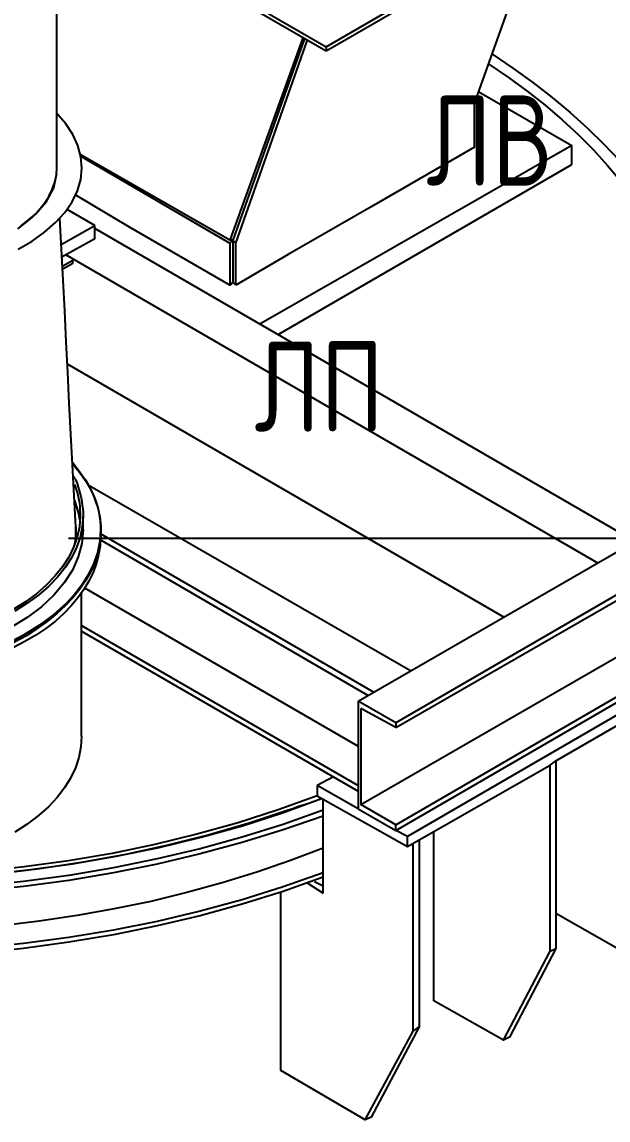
# Model space of a CAD drawing. Header units: metres. Extents: x 20 to 415, y 5 to 292.
# Drawn here: x 224.93 to 231.68, y 136.79 to 149.44 of the extents above; entities that cross this region are included whole.
import ezdxf

# ---------------------------------------------------------------- set-up
doc = ezdxf.new("R2010")
doc.units = ezdxf.units.M
for name, color, linetype in [('ВОЗДУХОВОДЫ', 7, 'Continuous'), ('ОБОЗНАЧЕНИЯ', 7, 'Continuous'), ('ОБОРУДОВАНИЕ', 8, 'Continuous')]:
    doc.layers.add(name, color=color, linetype=linetype)
doc.styles.add('GOST', font='isocpeur.ttf')

msp = doc.modelspace()

# ---------------------------------------------------------------- linework, layer by layer
at = {"layer": 'ВОЗДУХОВОДЫ'}
for points in [[(225.328, 147.767), (225.328, 152.041)], [(224.881, 146.826), (225.042, 146.917), (225.186, 147.019), (225.311, 147.13), (225.42, 147.248), (225.504, 147.371), (225.565, 147.498), (225.602, 147.628), (225.615, 147.758), (225.604, 147.889), (225.57, 148.018), (225.513, 148.145), (225.432, 148.268), (225.328, 148.387)], [(224.876, 147.058), (224.967, 147.126), (225.049, 147.197), (225.121, 147.272), (225.183, 147.35), (225.234, 147.43), (225.275, 147.512), (225.304, 147.596), (225.322, 147.681), (225.328, 147.767)], [(224.917, 147.092), (225.081, 147.227), (225.208, 147.374), (225.292, 147.532), (225.328, 147.7)], [(225.546, 143.626), (225.526, 143.983), (225.507, 144.339), (225.489, 144.694), (225.471, 145.049), (225.454, 145.403), (225.436, 145.758), (225.418, 146.112), (225.4, 146.468), (225.381, 146.823), (225.361, 147.18)], [(225.512, 144.347), (225.592, 144.251), (225.661, 144.152), (225.718, 144.052), (225.765, 143.95), (225.799, 143.846), (225.822, 143.741), (225.834, 143.635), (225.834, 143.527), (225.821, 143.418), (225.797, 143.308), (225.761, 143.203), (225.715, 143.101), (225.658, 143.001), (225.59, 142.903), (225.512, 142.807), (225.424, 142.714), (225.326, 142.624), (225.219, 142.536), (225.102, 142.451), (224.976, 142.369)], [(225.529, 143.928), (225.539, 143.903), (225.547, 143.878), (225.555, 143.853), (225.562, 143.828), (225.569, 143.802), (225.575, 143.777), (225.581, 143.752), (225.586, 143.727), (225.591, 143.702), (225.596, 143.677)], [(225.831, 143.643), (225.827, 143.483), (225.798, 143.326), (225.743, 143.173), (225.664, 143.024), (225.562, 142.88), (225.438, 142.743), (225.293, 142.612), (225.128, 142.489), (224.944, 142.374), (224.741, 142.269)], [(225.546, 143.626), (225.546, 143.606), (225.546, 143.586), (225.545, 143.566), (225.545, 143.546), (225.544, 143.526), (225.542, 143.506), (225.54, 143.486), (225.537, 143.465), (225.533, 143.445), (225.529, 143.425)], [(225.546, 143.442), (225.546, 143.457), (225.546, 143.472), (225.546, 143.487), (225.546, 143.501), (225.546, 143.515), (225.546, 143.529), (225.546, 143.542), (225.546, 143.554), (225.546, 143.566), (225.546, 143.576), (225.546, 143.581), (225.546, 143.586), (225.546, 143.591), (225.546, 143.596), (225.546, 143.601), (225.546, 143.606), (225.546, 143.611), (225.546, 143.616), (225.546, 143.621), (225.546, 143.626)], [(224.976, 142.369), (224.815, 142.283)]]:
    msp.add_lwpolyline(points, dxfattribs=at)
at = {"layer": 'ОБОЗНАЧЕНИЯ'}
msp.add_lwpolyline([(225.462, 143.492), (234.01, 143.492)], dxfattribs=at)
at = {"layer": 'ОБОРУДОВАНИЕ'}
for points in [[(228.429, 149.158), (235.284, 153.13)], [(235.284, 153.063), (228.429, 149.108)], [(225.328, 150.951), (228.429, 149.158)], [(228.429, 149.108), (225.328, 150.901)], [(230.138, 148.001), (230.138, 148.504), (230.859, 150.516)], [(228.161, 149.258), (227.322, 146.928)], [(228.177, 149.242), (227.356, 146.928)], [(227.39, 146.895), (228.211, 149.225)], [(228.429, 149.158), (228.429, 149.108)], [(230.306, 148.957), (230.532, 148.803), (230.748, 148.645), (230.954, 148.482), (231.15, 148.315), (231.335, 148.144), (231.509, 147.968), (231.673, 147.789), (231.826, 147.606), (231.968, 147.42), (232.1, 147.23), (232.219, 147.038), (232.325, 146.844), (232.418, 146.648), (232.499, 146.451), (232.567, 146.252), (232.622, 146.051), (232.665, 145.849), (232.696, 145.646), (232.714, 145.441), (232.72, 145.236)], [(230.34, 149.074), (230.581, 148.911), (230.812, 148.744), (231.033, 148.573), (231.243, 148.398), (231.442, 148.219), (231.63, 148.036), (231.807, 147.849), (231.972, 147.658), (232.125, 147.463), (232.267, 147.264), (232.392, 147.066), (232.504, 146.866), (232.604, 146.663), (232.691, 146.457), (232.766, 146.25), (232.827, 146.04), (232.875, 145.829), (232.91, 145.615), (232.931, 145.401), (232.938, 145.185)], [(230.189, 148.638), (231.262, 148.018)], [(231.262, 148.018), (227.658, 145.956)], [(230.138, 148.001), (228.948, 147.314)], [(231.262, 147.8), (231.262, 148.018)], [(227.356, 146.928), (227.322, 146.928), (225.596, 147.917)], [(225.596, 147.901), (227.322, 146.895), (227.356, 146.928)], [(227.876, 145.839), (231.262, 147.8)], [(227.339, 146.426), (227.322, 146.409), (226.166, 147.079), (225.546, 147.448)], [(228.948, 147.314), (227.993, 146.761)], [(225.764, 147.096), (225.445, 147.28)], [(225.378, 146.878), (225.764, 147.096)], [(225.764, 146.945), (225.764, 147.096)], [(231.982, 143.459), (225.764, 147.063)], [(225.764, 146.945), (225.378, 146.727)], [(227.39, 146.409), (227.39, 146.895), (227.356, 146.928)], [(227.356, 146.928), (227.356, 146.442)], [(227.322, 146.895), (227.322, 146.409)], [(225.512, 146.694), (225.395, 146.627)], [(225.428, 146.761), (231.563, 143.207)], [(225.512, 146.66), (225.512, 146.694)], [(227.993, 146.761), (227.39, 146.409)], [(225.512, 146.66), (225.395, 146.593)], [(227.356, 146.442), (227.339, 146.426)], [(227.373, 146.426), (227.356, 146.442)], [(227.39, 146.409), (227.373, 146.426)], [(225.445, 145.504), (230.474, 142.587)], [(225.512, 144.364), (225.537, 144.329), (225.562, 144.295), (225.587, 144.262), (225.611, 144.229), (225.634, 144.196), (225.656, 144.164), (225.677, 144.131), (225.696, 144.097), (225.714, 144.063), (225.73, 144.029)], [(225.512, 144.213), (225.517, 144.208), (225.521, 144.203), (225.524, 144.198), (225.526, 144.193), (225.529, 144.188), (225.531, 144.183), (225.534, 144.178), (225.537, 144.173), (225.541, 144.168), (225.546, 144.163)], [(225.546, 144.163), (225.56, 144.123), (225.574, 144.082), (225.586, 144.042), (225.597, 144.001), (225.607, 143.96), (225.615, 143.918), (225.621, 143.875), (225.626, 143.832), (225.629, 143.788), (225.63, 143.744)], [(225.529, 144.112), (225.543, 144.077), (225.555, 144.042), (225.566, 144.007), (225.574, 143.971), (225.581, 143.934), (225.587, 143.898), (225.591, 143.86), (225.594, 143.822), (225.595, 143.783), (225.596, 143.744)], [(225.68, 144.112), (229.401, 141.967)], [(225.73, 144.029), (225.749, 143.984), (225.766, 143.94), (225.781, 143.897), (225.794, 143.853), (225.806, 143.811), (225.815, 143.768), (225.822, 143.725), (225.827, 143.682), (225.83, 143.638), (225.831, 143.593)], [(225.596, 143.744), (225.588, 143.624), (225.562, 143.505), (225.521, 143.389), (225.465, 143.274), (225.393, 143.163), (225.306, 143.056), (225.206, 142.952), (225.092, 142.853), (224.965, 142.759), (224.825, 142.671)], [(225.63, 143.744), (225.621, 143.623), (225.596, 143.503), (225.554, 143.385), (225.497, 143.268), (225.424, 143.155), (225.336, 143.045), (225.234, 142.939), (225.117, 142.838), (224.986, 142.743), (224.842, 142.654)], [(225.63, 143.593), (225.63, 143.744)], [(225.63, 143.593), (225.616, 143.433), (225.574, 143.277), (225.506, 143.124), (225.413, 142.977), (225.294, 142.837), (225.152, 142.703), (224.986, 142.579), (224.797, 142.464), (224.587, 142.361), (224.356, 142.269), (224.114, 142.191), (223.862, 142.128), (223.602, 142.081), (223.336, 142.049), (223.067, 142.032), (222.796, 142.031), (222.526, 142.046), (222.259, 142.076), (221.996, 142.122), (221.741, 142.185)], [(225.831, 143.593), (225.822, 143.458), (225.795, 143.326), (225.751, 143.196), (225.69, 143.07), (225.613, 142.948), (225.519, 142.829), (225.41, 142.715), (225.286, 142.605), (225.146, 142.501), (224.993, 142.403), (224.821, 142.312)], [(228.982, 141.716), (225.831, 143.543)], [(225.831, 143.509), (225.831, 143.543)], [(228.798, 141.615), (232.167, 143.559)], [(225.831, 143.509), (225.825, 143.404), (225.809, 143.3), (225.782, 143.198), (225.744, 143.097), (225.697, 142.998), (225.639, 142.901), (225.571, 142.806), (225.494, 142.714), (225.407, 142.624), (225.311, 142.537), (225.202, 142.454), (225.084, 142.376), (224.96, 142.303), (224.829, 142.235)], [(225.831, 143.476), (228.915, 141.682)], [(232.586, 143.308), (229.233, 141.364)], [(229.233, 141.313), (232.586, 143.241)], [(225.646, 142.922), (228.798, 141.095)], [(225.613, 141.213), (225.613, 142.872)], [(225.613, 142.487), (228.798, 140.643)], [(225.613, 142.42), (228.798, 140.576)], [(228.831, 140.425), (232.2, 142.369)], [(229.233, 140.19), (232.586, 142.135)], [(229.233, 140.123), (232.586, 142.068)], [(232.72, 142), (229.367, 140.056)], [(232.653, 141.833), (232.653, 139.671), (232.116, 138.648), (232.049, 138.615), (231.077, 139.168)], [(231.077, 140.928), (232.586, 141.799)], [(228.798, 141.615), (228.798, 140.375)], [(229.233, 141.364), (228.798, 141.615)], [(229.233, 141.313), (228.831, 141.531)], [(228.831, 141.531), (228.831, 140.425)], [(229.233, 141.364), (229.233, 141.313)], [(225.613, 141.213), (225.605, 141.088), (225.581, 140.966), (225.541, 140.846), (225.486, 140.729), (225.416, 140.616), (225.33, 140.505), (225.23, 140.399), (225.115, 140.297), (224.986, 140.199), (224.842, 140.106)], [(228.328, 140.643), (228.328, 140.525), (229.367, 139.939), (231.01, 140.877)], [(231.077, 140.928), (231.077, 138.765), (230.541, 137.743), (230.474, 137.709), (229.669, 138.162)], [(230.474, 137.709), (231.01, 138.732), (231.01, 140.877)], [(231.01, 140.877), (231.077, 140.928)], [(228.513, 140.743), (228.328, 140.643)], [(228.798, 140.375), (228.328, 140.643)], [(228.328, 140.525), (227.879, 140.362), (227.417, 140.214), (226.942, 140.081), (226.457, 139.963), (225.963, 139.861), (225.46, 139.775), (224.949, 139.704), (224.432, 139.649)], [(224.474, 139.615), (224.993, 139.67), (225.506, 139.741), (226.011, 139.828), (226.507, 139.93), (226.992, 140.047), (227.467, 140.18), (227.929, 140.328), (228.378, 140.492)], [(228.378, 140.492), (228.343, 140.477), (228.306, 140.464), (228.269, 140.45), (228.231, 140.437), (228.192, 140.425), (228.153, 140.412), (228.113, 140.4), (228.073, 140.386), (228.033, 140.372), (227.993, 140.358)], [(228.395, 139.402), (228.395, 140.492)], [(228.395, 140.358), (227.936, 140.194), (227.463, 140.046), (226.979, 139.913), (226.484, 139.796), (225.98, 139.694), (225.466, 139.607), (224.945, 139.536), (224.418, 139.481)], [(227.993, 140.358), (227.544, 140.209), (227.082, 140.075), (226.608, 139.954), (226.124, 139.849), (225.632, 139.759), (225.132, 139.683), (224.625, 139.623)], [(228.798, 140.375), (229.233, 140.123)], [(229.233, 140.19), (228.831, 140.425)], [(228.395, 140.291), (227.936, 140.132), (227.463, 139.986), (226.979, 139.854), (226.484, 139.737), (225.98, 139.635), (225.466, 139.549), (224.945, 139.478), (224.418, 139.424)], [(229.233, 140.123), (229.233, 140.19)], [(229.367, 139.939), (229.367, 140.056), (229.233, 140.123)], [(229.669, 138.162), (229.669, 140.106)], [(229.502, 140.006), (229.502, 137.86), (228.948, 136.821), (228.881, 136.788), (227.909, 137.357)], [(228.881, 136.788), (229.434, 137.81), (229.434, 139.972)], [(228.395, 139.922), (228.018, 139.777), (227.63, 139.643), (227.232, 139.52), (226.826, 139.408), (226.411, 139.308), (225.989, 139.22), (225.56, 139.143), (225.124, 139.078), (224.684, 139.025)], [(228.395, 139.637), (227.936, 139.474), (227.463, 139.326), (226.979, 139.193), (226.484, 139.076), (225.98, 138.975), (225.466, 138.89), (224.945, 138.821), (224.418, 138.769)], [(228.395, 139.587), (227.936, 139.423), (227.463, 139.275), (226.979, 139.142), (226.484, 139.025), (225.98, 138.923), (225.466, 138.836), (224.945, 138.765), (224.418, 138.71)], [(228.211, 139.52), (228.395, 139.402)], [(228.295, 139.536), (228.395, 139.486)], [(227.909, 137.357), (227.909, 139.402)], [(231.01, 138.732), (231.077, 138.765)], [(229.434, 137.81), (229.502, 137.86)]]:
    msp.add_lwpolyline(points, dxfattribs=at)

# ---------------------------------------------------------------- texts
at = {"layer": 'ОБОЗНАЧЕНИЯ', "style": 'GOST', "width": 0.8}
for s, p in [('ЛВ', (229.583, 147.557)), ('ЛП', (227.604, 144.721))]:
    msp.add_text(s, height=1.0398, dxfattribs=at).set_placement(p)

doc.saveas('drawing.dxf')
